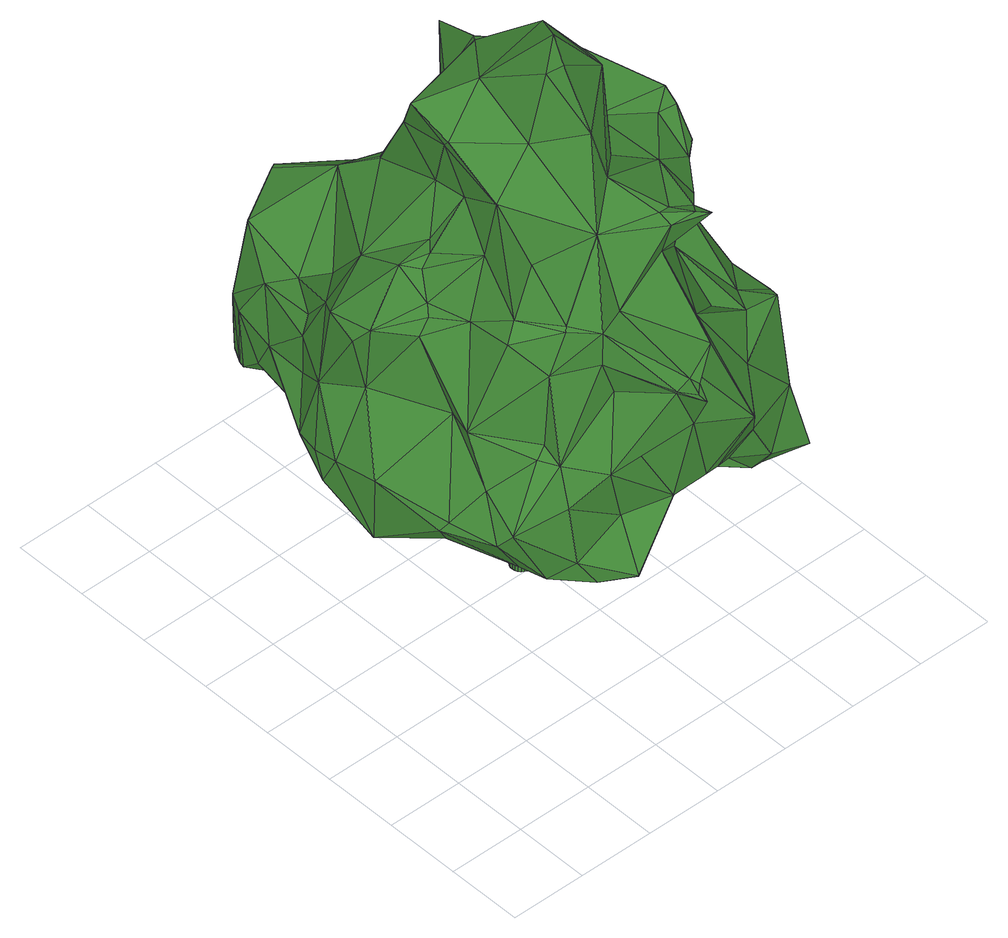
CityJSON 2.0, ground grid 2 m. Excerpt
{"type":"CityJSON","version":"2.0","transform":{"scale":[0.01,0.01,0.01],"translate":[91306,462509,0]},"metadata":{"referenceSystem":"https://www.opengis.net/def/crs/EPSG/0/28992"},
"CityObjects":{
"tree1":{"type":"SolitaryVegetationObject","attributes":{"gtid":35,"crown_width_m":10.99,"crown_median_z":7.24,"trunk_H_m":7.09,"trunk_DBH_m":0.55,"trunk_radius_m":0.275,"trunk_base_height_m":0.15,"original_gtid":"35"},"geometry":[{"type":"Solid","lod":"3","boundaries":[[[[0,1,2]],[[3,4,5]],[[6,7,8]],[[9,10,11]],[[12,13,14]],[[15,16,17]],[[18,11,10]],[[19,20,21]],[[20,22,21]],[[23,24,25]],[[26,27,28]],[[29,28,30]],[[31,32,33]],[[34,35,36]],[[37,5,38]],[[39,40,41]],[[42,43,12]],[[44,45,46]],[[47,45,44]],[[48,49,24]],[[50,51,52]],[[53,54,55]],[[56,57,58]],[[59,60,61]],[[62,55,54]],[[63,64,65]],[[66,67,68]],[[69,21,22]],[[49,48,70]],[[5,4,71]],[[72,73,74]],[[34,75,35]],[[37,38,10]],[[46,76,44]],[[53,77,72]],[[0,78,79]],[[61,80,81]],[[10,38,82]],[[83,29,84]],[[29,30,84]],[[85,86,87]],[[88,89,13]],[[90,74,91]],[[92,93,94]],[[70,36,95]],[[59,61,56]],[[81,56,61]],[[91,96,97]],[[98,99,100]],[[75,101,102]],[[34,1,79]],[[103,2,104]],[[38,71,105]],[[106,107,108]],[[106,108,109]],[[110,84,111]],[[27,111,30]],[[76,112,113]],[[66,114,115]],[[47,116,117]],[[118,119,120]],[[120,119,63]],[[82,105,121]],[[71,121,105]],[[37,3,5]],[[122,123,124]],[[125,124,123]],[[126,127,112]],[[128,129,130]],[[131,108,132]],[[131,132,87]],[[92,6,133]],[[46,45,134]],[[47,134,45]],[[135,132,136]],[[57,56,137]],[[83,84,110]],[[44,116,47]],[[38,105,82]],[[24,49,25]],[[104,23,138]],[[139,140,141]],[[142,139,141]],[[141,143,144]],[[141,144,69]],[[117,145,47]],[[134,47,145]],[[146,49,70]],[[147,120,42]],[[148,149,150]],[[100,151,98]],[[49,152,25]],[[139,142,137]],[[153,41,146]],[[153,39,41]],[[104,138,103]],[[41,69,22]],[[154,155,156]],[[121,71,4]],[[5,71,38]],[[30,28,27]],[[88,13,157]],[[158,128,155]],[[159,160,161]],[[55,77,53]],[[155,128,156]],[[130,129,162]],[[163,162,129]],[[109,108,91]],[[18,10,82]],[[34,164,1]],[[116,165,117]],[[166,152,165]],[[152,166,25]],[[167,17,80]],[[168,24,23]],[[168,23,104]],[[116,169,165]],[[170,171,134]],[[172,151,110]],[[72,77,73]],[[49,173,152]],[[26,76,157]],[[46,157,76]],[[74,174,72]],[[53,52,54]],[[68,43,42]],[[30,111,84]],[[154,175,176]],[[177,176,175]],[[134,178,46]],[[179,33,90]],[[180,181,182]],[[165,183,117]],[[55,62,77]],[[76,113,44]],[[26,157,27]],[[32,184,185]],[[137,39,186]],[[169,187,188]],[[99,83,100]],[[110,100,83]],[[189,190,191]],[[192,193,118]],[[144,193,192]],[[46,178,157]],[[65,161,194]],[[108,179,91]],[[138,25,195]],[[69,19,21]],[[170,20,171]],[[170,145,20]],[[40,39,142]],[[36,1,164]],[[196,2,197]],[[198,181,199]],[[174,185,184]],[[95,35,186]],[[144,192,200]],[[70,95,186]],[[201,32,160]],[[59,123,202]],[[103,203,197]],[[120,204,171]],[[64,50,205]],[[3,206,4]],[[123,58,207]],[[208,58,101]],[[58,57,101]],[[194,161,160]],[[91,179,90]],[[67,172,111]],[[139,81,140]],[[61,60,209]],[[177,198,199]],[[121,210,211]],[[65,64,161]],[[120,63,42]],[[212,192,118]],[[154,213,214]],[[42,150,68]],[[39,137,142]],[[111,13,12]],[[182,215,180]],[[216,214,107]],[[25,166,195]],[[209,60,167]],[[197,217,218]],[[149,148,31]],[[195,166,169]],[[166,165,169]],[[204,88,134]],[[203,103,138]],[[34,79,207]],[[13,89,14]],[[219,220,221]],[[222,6,217]],[[138,23,25]],[[188,195,169]],[[88,204,89]],[[223,224,127]],[[64,119,225]],[[138,195,203]],[[77,226,96]],[[41,40,69]],[[130,190,227]],[[155,228,158]],[[90,33,32]],[[222,217,203]],[[142,141,40]],[[16,62,81]],[[229,230,98]],[[231,85,210]],[[231,210,232]],[[140,81,143]],[[54,233,62]],[[78,0,234]],[[139,137,81]],[[81,137,56]],[[108,131,179]],[[110,111,172]],[[3,230,206]],[[180,211,199]],[[111,27,13]],[[158,124,125]],[[235,210,85]],[[12,43,67]],[[12,67,111]],[[148,150,194]],[[42,194,150]],[[233,54,52]],[[182,236,221]],[[43,68,67]],[[134,88,178]],[[157,178,88]],[[197,203,217]],[[194,42,65]],[[63,65,42]],[[202,237,238]],[[205,174,184]],[[205,72,174]],[[239,240,221]],[[26,126,76]],[[26,28,126]],[[169,116,187]],[[194,160,148]],[[81,62,233]],[[81,233,143]],[[221,240,182]],[[36,35,95]],[[241,230,242]],[[206,230,241]],[[91,74,96]],[[114,231,115]],[[154,176,243]],[[243,132,108]],[[239,18,240]],[[239,11,18]],[[0,79,1]],[[86,85,231]],[[236,244,93]],[[219,221,236]],[[219,236,92]],[[245,207,78]],[[135,136,176]],[[243,108,107]],[[190,162,163]],[[87,135,85]],[[135,235,85]],[[130,227,128]],[[156,128,227]],[[216,107,106]],[[128,158,125]],[[77,96,73]],[[177,199,211]],[[177,211,135]],[[244,191,93]],[[147,14,204]],[[204,14,89]],[[167,80,61]],[[16,80,17]],[[123,207,125]],[[212,118,120]],[[59,56,58]],[[246,223,127]],[[209,167,61]],[[7,196,8]],[[123,59,58]],[[229,242,230]],[[113,112,247]],[[147,204,120]],[[51,225,248]],[[67,242,172]],[[229,172,242]],[[67,66,242]],[[170,134,145]],[[82,215,240]],[[182,240,215]],[[212,171,20]],[[171,204,134]],[[140,143,141]],[[122,124,249]],[[79,78,207]],[[250,221,220]],[[162,190,130]],[[143,248,144]],[[156,251,154]],[[153,70,39]],[[70,186,39]],[[34,36,164]],[[154,243,213]],[[249,214,216]],[[36,70,48]],[[247,112,127]],[[100,110,151]],[[86,31,131]],[[149,31,86]],[[198,175,252]],[[87,86,131]],[[175,253,252]],[[254,234,196]],[[196,234,2]],[[15,97,96]],[[72,52,53]],[[50,52,205]],[[72,205,52]],[[114,66,68]],[[4,206,232]],[[98,151,229]],[[172,229,151]],[[104,1,168]],[[104,2,1]],[[243,136,132]],[[246,9,250]],[[246,127,9]],[[121,4,210]],[[232,210,4]],[[222,220,133]],[[144,200,19]],[[69,144,19]],[[187,113,247]],[[188,187,247]],[[224,247,127]],[[188,247,224]],[[113,187,44]],[[44,187,116]],[[127,126,9]],[[184,201,159]],[[114,68,150]],[[250,220,223]],[[115,231,232]],[[225,119,193]],[[219,133,220]],[[157,13,27]],[[213,243,214]],[[186,255,137]],[[57,255,102]],[[137,255,57]],[[35,255,186]],[[241,242,232]],[[232,242,66]],[[66,115,232]],[[241,232,206]],[[201,184,32]],[[74,90,32]],[[195,256,203]],[[146,70,153]],[[64,225,50]],[[200,192,212]],[[131,31,33]],[[120,171,212]],[[128,245,129]],[[92,236,93]],[[180,215,82]],[[257,6,94]],[[94,6,92]],[[60,258,167]],[[17,167,258]],[[222,133,6]],[[233,52,51]],[[143,51,248]],[[50,225,51]],[[59,202,238]],[[259,230,3]],[[64,63,119]],[[40,141,69]],[[145,22,20]],[[233,51,143]],[[60,59,258]],[[244,253,191]],[[189,191,253]],[[246,250,223]],[[219,92,133]],[[7,257,190]],[[190,163,7]],[[196,7,163]],[[163,254,196]],[[6,257,7]],[[11,250,9]],[[11,239,250]],[[221,250,239]],[[223,220,222]],[[32,31,160]],[[148,160,31]],[[198,177,175]],[[189,253,251]],[[237,216,106]],[[99,230,259]],[[131,33,179]],[[249,216,202]],[[249,202,123]],[[16,81,80]],[[259,3,37]],[[99,260,83]],[[99,259,10]],[[41,173,146]],[[49,146,173]],[[176,177,135]],[[168,261,24]],[[135,87,132]],[[10,259,37]],[[74,185,174]],[[32,185,74]],[[211,210,235]],[[150,149,231]],[[150,231,114]],[[86,231,149]],[[0,2,234]],[[173,41,262]],[[129,234,163]],[[163,234,254]],[[122,249,123]],[[188,224,256]],[[223,256,224]],[[173,183,152]],[[145,117,262]],[[158,228,124]],[[217,8,218]],[[22,262,41]],[[22,145,262]],[[189,156,227]],[[189,227,190]],[[9,263,10]],[[99,10,263]],[[135,211,235]],[[1,36,261]],[[1,261,168]],[[188,256,195]],[[125,245,128]],[[125,207,245]],[[91,97,109]],[[82,240,18]],[[126,263,9]],[[182,181,236]],[[244,236,181]],[[73,96,74]],[[238,258,59]],[[126,112,76]],[[154,228,155]],[[214,228,154]],[[165,152,183]],[[173,262,183]],[[121,211,82]],[[82,211,180]],[[205,184,159]],[[205,159,64]],[[99,263,126]],[[159,201,160]],[[214,243,107]],[[256,223,222]],[[256,222,203]],[[124,228,249]],[[214,249,228]],[[118,193,119]],[[42,12,14]],[[42,14,147]],[[248,193,144]],[[225,193,248]],[[212,19,200]],[[196,197,218]],[[20,19,212]],[[103,197,2]],[[243,176,136]],[[24,261,48]],[[36,48,261]],[[190,94,191]],[[93,191,94]],[[94,190,257]],[[196,218,8]],[[6,8,217]],[[15,258,238]],[[15,17,258]],[[262,117,183]],[[245,234,129]],[[78,234,245]],[[159,161,64]],[[16,77,62]],[[83,260,29]],[[29,260,28]],[[99,126,260]],[[126,28,260]],[[16,226,77]],[[15,226,16]],[[75,102,255]],[[35,75,255]],[[15,96,226]],[[202,216,237]],[[34,207,208]],[[207,58,208]],[[57,102,101]],[[208,101,34]],[[34,101,75]],[[98,230,99]],[[199,181,180]],[[189,251,156]],[[253,175,251]],[[154,251,175]],[[237,264,238]],[[238,264,15]],[[109,264,106]],[[237,106,264]],[[264,109,97]],[[264,97,15]],[[244,181,252]],[[253,244,252]],[[198,252,181]],[[265,266,267]],[[265,267,268]],[[268,267,269]],[[268,269,270]],[[267,266,271]],[[267,271,269]],[[269,271,272]],[[269,272,270]],[[271,266,273]],[[271,273,272]],[[272,273,274]],[[272,274,270]],[[273,266,275]],[[273,275,274]],[[274,275,276]],[[274,276,270]],[[275,266,277]],[[275,277,276]],[[276,277,278]],[[276,278,270]],[[277,266,279]],[[277,279,278]],[[278,279,280]],[[278,280,270]],[[279,266,281]],[[279,281,280]],[[280,281,282]],[[280,282,270]],[[281,266,283]],[[281,283,282]],[[282,283,284]],[[282,284,270]],[[283,266,285]],[[283,285,284]],[[284,285,286]],[[284,286,270]],[[285,266,287]],[[285,287,286]],[[286,287,288]],[[286,288,270]],[[287,266,289]],[[287,289,288]],[[288,289,290]],[[288,290,270]],[[289,266,291]],[[289,291,290]],[[290,291,292]],[[290,292,270]],[[291,266,293]],[[291,293,292]],[[292,293,294]],[[292,294,270]],[[293,266,295]],[[293,295,294]],[[294,295,296]],[[294,296,270]],[[295,266,297]],[[295,297,296]],[[296,297,298]],[[296,298,270]],[[297,266,299]],[[297,299,298]],[[298,299,300]],[[298,300,270]],[[299,266,301]],[[299,301,300]],[[300,301,302]],[[300,302,270]],[[301,266,303]],[[301,303,302]],[[302,303,304]],[[302,304,270]],[[303,266,305]],[[303,305,304]],[[304,305,306]],[[304,306,270]],[[305,266,307]],[[305,307,306]],[[306,307,308]],[[306,308,270]],[[307,266,309]],[[307,309,308]],[[308,309,310]],[[308,310,270]],[[309,266,311]],[[309,311,310]],[[310,311,312]],[[310,312,270]],[[311,266,313]],[[311,313,312]],[[312,313,314]],[[312,314,270]],[[313,266,265]],[[313,265,314]],[[314,265,268]],[[314,268,270]]]]}]}
},
"vertices":[
[669,134,564],[584,142,548],[574,175,520],[671,1177,494],[732,1144,595],[740,1102,472],[743,378,472],[782,322,444],[704,408,396],[498,877,427],[582,1011,434],[580,927,431],[224,1127,916],[195,1040,807],[230,971,849],[801,429,1217],[627,405,1292],[710,297,1225],[649,935,447],[254,580,1029],[109,605,1020],[235,556,1015],[203,550,982],[364,150,420],[322,168,492],[271,211,448],[166,1030,592],[171,1099,696],[176,1088,535],[186,1109,527],[184,1110,530],[718,872,1075],[725,839,1229],[780,809,1050],[593,88,795],[547,93,910],[413,160,705],[659,1144,468],[753,1074,447],[330,268,978],[269,335,1063],[189,379,822],[397,1025,1044],[343,1180,961],[75,722,514],[72,745,590],[79,801,596],[72,676,603],[313,186,647],[172,212,634],[348,736,1460],[371,640,1395],[496,675,1484],[609,558,1625],[533,499,1595],[589,504,1582],[537,266,1044],[592,100,922],[699,148,927],[701,309,1090],[751,201,1248],[682,258,1214],[585,411,1443],[433,926,1110],[401,816,1316],[435,930,1111],[555,1202,822],[361,1192,786],[357,1187,960],[275,463,1040],[318,219,749],[763,1082,507],[646,635,1590],[750,583,1452],[784,693,1394],[566,14,927],[151,865,568],[744,549,1453],[708,132,566],[669,130,566],[681,295,1227],[535,337,1224],[771,1015,430],[210,1151,523],[208,1152,527],[906,971,827],[795,1010,922],[925,939,857],[152,870,794],[182,885,829],[847,754,1258],[961,583,1231],[894,528,549],[1018,536,433],[968,449,494],[487,230,860],[779,610,1237],[905,544,1213],[411,1257,534],[407,1141,530],[349,1221,540],[598,73,922],[571,46,924],[474,235,463],[437,95,430],[763,1062,450],[949,482,1146],[979,565,961],[938,666,1041],[957,541,1208],[260,1213,542],[200,1150,695],[266,726,596],[139,686,530],[537,1030,915],[677,1002,750],[102,587,419],[85,564,613],[344,670,1102],[416,729,1192],[263,802,1013],[799,982,553],[906,373,751],[762,264,893],[949,308,756],[861,208,722],[307,907,530],[389,712,542],[1013,237,540],[890,162,463],[1022,181,398],[834,816,992],[911,713,844],[707,463,631],[77,737,794],[962,771,714],[947,676,829],[449,225,1059],[417,203,427],[380,268,1096],[428,432,1135],[303,351,1105],[375,263,1085],[385,497,1300],[363,513,1149],[133,646,807],[290,262,755],[272,904,883],[625,980,1053],[701,977,994],[558,1034,958],[381,1260,550],[153,243,597],[320,273,775],[1059,475,712],[1055,345,726],[1060,419,520],[157,984,680],[1044,310,740],[561,858,1322],[579,891,1205],[505,857,1234],[911,215,390],[879,213,393],[521,223,698],[117,391,565],[241,271,463],[731,232,1242],[435,93,434],[182,439,468],[65,613,1011],[99,723,1002],[362,1244,581],[199,328,674],[616,781,1459],[1011,642,647],[977,685,756],[996,743,636],[146,864,692],[888,719,1099],[902,803,485],[939,682,473],[858,746,451],[130,373,592],[601,809,1452],[673,710,1308],[450,228,964],[132,621,461],[237,429,493],[1054,438,485],[964,346,468],[1039,521,426],[320,642,1095],[418,639,1202],[473,938,1102],[271,293,462],[732,344,408],[577,305,538],[999,708,545],[947,777,524],[290,635,1071],[641,964,1365],[744,359,1025],[490,323,512],[156,800,940],[589,792,1458],[670,1148,607],[764,78,713],[624,99,909],[747,202,1249],[721,1062,670],[837,912,573],[262,681,1069],[914,625,862],[950,507,937],[870,793,467],[933,493,974],[701,408,398],[701,407,393],[820,670,565],[635,635,509],[678,681,412],[516,459,541],[518,560,499],[386,540,594],[380,662,1366],[715,490,1243],[1014,277,499],[985,376,746],[448,1290,555],[475,1228,564],[798,1018,870],[721,1141,716],[493,512,1402],[794,194,490],[848,844,724],[910,675,459],[899,457,1126],[815,330,1176],[683,797,493],[805,796,478],[586,1140,631],[515,1175,722],[943,654,847],[1055,599,413],[833,157,576],[582,708,507],[220,579,576],[386,500,1296],[876,460,889],[640,690,437],[960,567,534],[1057,599,418],[1050,570,427],[792,288,466],[549,93,914],[434,404,548],[949,395,497],[754,264,1225],[566,1128,517],[258,1037,582],[470,190,528],[242,483,773],[437,933,576],[907,447,1146],[602,625,15],[575,625,15],[601,632,15],[593,625,724],[592,632,724],[566,625,724],[599,639,15],[590,639,724],[594,644,15],[585,644,724],[589,649,15],[579,649,724],[582,652,15],[573,651,724],[575,653,15],[566,652,724],[568,652,15],[559,651,724],[561,649,15],[552,649,723],[555,644,15],[546,644,723],[551,639,15],[542,639,723],[548,632,15],[539,632,723],[548,625,15],[538,625,723],[548,618,15],[539,618,723],[551,611,15],[542,611,723],[555,605,15],[546,605,723],[561,601,15],[552,601,723],[568,598,15],[559,598,724],[575,598,15],[566,597,724],[582,598,15],[573,598,724],[589,601,15],[579,601,724],[594,605,15],[585,605,724],[599,611,15],[590,611,724],[601,618,15],[592,618,724]
]}
